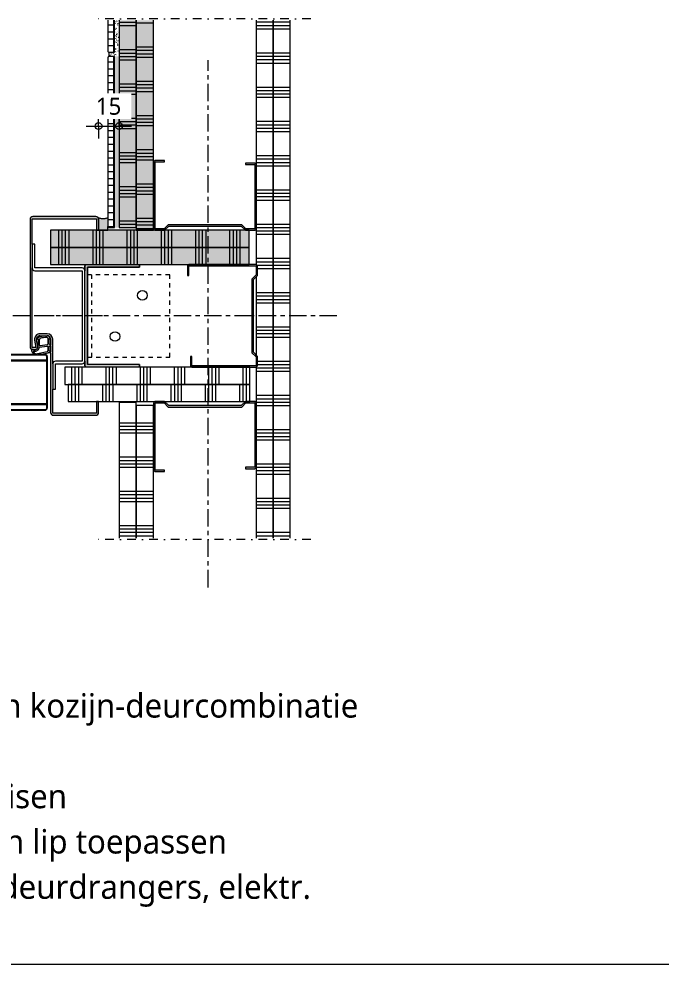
# Model space of a CAD drawing. Header units: millimetres. Extents: x -15087 to -10887, y 4459 to 7429.
# Drawn here: x -14556 to -14087, y 5994 to 6684 of the extents above; entities that cross this region are included whole.
import ezdxf

# ---------------------------------------------------------------- set-up
doc = ezdxf.new("R2010")
doc.units = ezdxf.units.MM
for name, pattern in [('Dash', [6.35, 3.175, -3.175]), ('Dash dot', [15.875, 6.35, -4.7625, 0, -4.7625]), ('Grid Line', [22.225, 12.7, -3.175, 3.175, -3.175]), ('Streep-stip _ detail', [4, 2, -1, 0, -1])]:
    doc.linetypes.add(name, pattern=pattern)
for name, color, linetype, lineweight in [('A-ANNO-DIMS', 211, 'Continuous', 13), ('A-ANNO-DIMS-5', 211, 'Continuous', 13), ('A-ANNO-IDEN', 131, 'Continuous', 18), ('A-DETL', 90, 'Continuous', 13), ('A-DETL-GENF', 92, 'Continuous', 18), ('G-ANNO-TEXT', 231, 'Continuous', 13)]:
    doc.layers.add(name, color=color, linetype=linetype, lineweight=lineweight)
doc.styles.add('Segoe UI_3', font='segoeui.ttf', dxfattribs={"height": 12.5})
doc.styles.add('Segoe UI_7', font='segoeui.ttf', dxfattribs={"height": 17.5})
doc.dimstyles.new('2_5_mm', dxfattribs={"dimscale": 304.8, "dimtxt": 13.092049, "dimasz": 0.016404, "dimexe": 0.029528, "dimexo": 0.0625, "dimgap": 0.014764, "dimtad": 1, "dimdec": 0, "dimzin": 0, "dimdsep": 46, "dimtxsty": 'Segoe UI_3', "dimblk1": 'DOTBLANK', "dimblk2": 'DOTBLANK', "dimsah": 1, "dimcen": 0.09, "dimdle": 0.029528, "dimazin": 0, "dimtfac": 1, "dimtdec": 4, "dimtix": 1, "dimtmove": 0, "dimatfit": 3, "dimfxl": 0.029528, "dimfxlon": 1, "dimtvp": 1, "dimtfill": 1, "dimtolj": 1, "dimtzin": 0, "dimarcsym": 2})
pattern_1 = [(117, (6657.802, 14483.284), (-3.0474614, 3.77829049), [0.16764, -7.982, 0.16764, -4.432, -1]), (117, (6657.802, 14483.284), (-3.0474614, 3.77829049), [-12.75, 0.16764, -0.83236]), (148, (6657.802, 14483.284), (-4.55814772, 1.66906841), [0.16764, -7.932, 0.16764, -8.032, -1]), (148, (6657.802, 14483.284), (-4.55814772, 1.66906841), [-16.3, 0.16764, -0.83236]), (171, (6657.802, 14483.284), (-4.84795408, -0.24462463), [0.16764, -7.832, 0.16764, -4.362, -1]), (171, (6657.802, 14483.284), (-4.84795408, -0.24462463), [-12.53, 0.16764, -0.83236])]

# ---------------------------------------------------------------- blocks, each defined once
blk = doc.blocks.new('32 binnendeur-horizontaal - D 40 _sp17_-2397228-32_2 Binnenkozijnen - Staal')
at = {"layer": 'A-DETL-GENF', "lineweight": 25}
for p, q in [((-944.26, -998.46), (-945.26, -999.46)), ((-945.26, -999.46), (-945.26, -1002.46)), ((-939.07, -998.46), (-944.26, -998.46)), ((-833.31, -998.46), (-937.63, -998.46)), ((-688.99, -998.46), (-778.69, -998.46)), ((-682.1, -998.46), (-687.55, -998.46)), ((-681.1, -999.46), (-682.1, -998.46)), ((-681.1, -1002.46), (-681.1, -999.46)), ((-915.26, -1002.46), (-945.26, -1002.46)), ((-945.26, -1002.46), (-945.26, -1034.46)), ((-945.26, -1002.46), (-833.31, -1002.46)), ((-915.26, -1034.46), (-915.26, -1002.46)), ((-778.69, -1002.46), (-681.1, -1002.46)), ((-681.1, -1002.46), (-711.1, -1002.46)), ((-711.1, -1002.46), (-711.1, -1034.46)), ((-681.1, -1034.46), (-681.1, -1002.46)), ((-945.26, -1034.46), (-945.26, -1037.46)), ((-945.26, -1034.46), (-915.26, -1034.46)), ((-833.31, -1034.46), (-945.26, -1034.46)), ((-681.1, -1034.46), (-778.69, -1034.46)), ((-711.1, -1034.46), (-681.1, -1034.46)), ((-681.1, -1037.46), (-681.1, -1034.46)), ((-945.26, -1037.46), (-944.26, -1038.46)), ((-944.26, -1038.46), (-833.31, -1038.46)), ((-778.69, -1038.46), (-682.1, -1038.46)), ((-682.1, -1038.46), (-681.1, -1037.46))]:
    blk.add_line(p, q, dxfattribs=at)
blk = doc.blocks.new('40  gipsplaat - D12_5-2957655-32_2 Binnenkozijnen - Staal')
at = {"layer": 'A-DETL-GENF', "lineweight": 13}
h = blk.add_hatch(dxfattribs=at)
h.set_pattern_fill('FP_33', color=256, style=0, pattern_type=2)
h.set_pattern_definition([(90, (6673.634, 14382.972), (-25, 1e-15), []), (90, (6671.134, 14382.972), (-25, 1e-15), []), (90, (6668.634, 14382.972), (-25, 1e-15), []), (90, (6666.134, 14382.972), (-25, 1e-15), [])])
h.paths.add_polyline_path([(379, 12.5), (1, 12.5), (1, 0), (106.12, 0), (106.33, 0.21), (153.33, 0.21), (153.55, 0), (179.33, 0), (180.33, 1), (187.33, 1), (188.33, 0), (245.33, 0), (246.33, 1), (253.33, 1), (254.33, 0), (280.12, 0), (280.33, 0.21), (327.33, 0.21), (327.55, 0), (379, 0)])
at = {"layer": 'A-DETL-GENF'}
for p, q in [((379, 12.5), (1, 12.5)), ((1, 0), (106.12, 0)), ((1, 0), (106.12, 0)), ((153.55, 0), (179.33, 0)), ((153.55, 0), (179.33, 0)), ((188.33, 0), (245.33, 0)), ((188.33, 0), (245.33, 0)), ((254.33, 0), (280.12, 0)), ((254.33, 0), (280.12, 0)), ((327.55, 0), (379, 0)), ((327.55, 0), (379, 0))]:
    blk.add_line(p, q, dxfattribs=at)
blk = doc.blocks.new('40  gipsplaat - D12_5-V16-32_2 Binnenkozijnen - Staal')
at = {"layer": 'A-DETL-GENF', "lineweight": 13}
h = blk.add_hatch(dxfattribs=at)
h.set_pattern_fill('FP_34', color=256, style=0, pattern_type=2)
h.set_pattern_definition([(90, (6673.634, 14370.472), (-25, 1e-15), []), (90, (6671.134, 14370.472), (-25, 1e-15), []), (90, (6668.634, 14370.472), (-25, 1e-15), []), (90, (6666.134, 14370.472), (-25, 1e-15), [])])
h.paths.add_polyline_path([(379, 12.5), (1, 12.5), (1, 0), (379, 0)])
at = {"layer": 'A-DETL-GENF'}
for p, q in [((379, 12.5), (1, 12.5)), ((379, 12.5), (1, 12.5)), ((1, 0), (379, 0)), ((1, 0), (379, 0))]:
    blk.add_line(p, q, dxfattribs=at)
blk = doc.blocks.new('40  gipsplaat - D12_5-V17-32_2 Binnenkozijnen - Staal')
at = {"layer": 'A-DETL-GENF', "lineweight": 13}
h = blk.add_hatch(dxfattribs=at)
h.set_pattern_fill('FP_35', color=256, style=0, pattern_type=2)
h.set_pattern_definition([(270, (-6293.634, -14457.972), (25, 1e-15), []), (270, (-6291.134, -14457.972), (25, 1e-15), []), (270, (-6288.634, -14457.972), (25, 1e-15), []), (270, (-6286.134, -14457.972), (25, 1e-15), [])])
h.paths.add_polyline_path([(1, 0), (97.85, 0), (97.85, 12.5), (1, 12.5)])
at = {"layer": 'A-DETL-GENF'}
for p, q in [((97.85, 12.5), (1, 12.5)), ((97.85, 0), (97.85, 12.5)), ((97.85, 0), (97.85, 12.5)), ((1, 0), (97.85, 0)), ((1, 0), (97.85, 0))]:
    blk.add_line(p, q, dxfattribs=at)
blk = doc.blocks.new('40  gipsplaat - D12_5-V18-32_2 Binnenkozijnen - Staal')
at = {"layer": 'A-DETL-GENF', "lineweight": 13}
h = blk.add_hatch(dxfattribs=at)
h.set_pattern_fill('FP_36', color=256, style=0, pattern_type=2)
h.set_pattern_definition([(270, (-6293.634, -14470.472), (25, 1e-15), []), (270, (-6291.134, -14470.472), (25, 1e-15), []), (270, (-6288.634, -14470.472), (25, 1e-15), []), (270, (-6286.134, -14470.472), (25, 1e-15), [])])
h.paths.add_polyline_path([(1, 0), (100, 0), (100, 12.5), (1, 12.5)])
at = {"layer": 'A-DETL-GENF'}
for p, q in [((100, 12.5), (1, 12.5)), ((100, 12.5), (1, 12.5)), ((100, 0), (100, 12.5)), ((100, 0), (100, 12.5)), ((1, 0), (100, 0)), ((1, 0), (100, 0))]:
    blk.add_line(p, q, dxfattribs=at)
blk = doc.blocks.new('22 verzwaard metalstud profiel - 75 mm-4398024-32_2 Binnenkozijnen - Staal')
at = {"layer": 'A-DETL-GENF'}
blk.add_hatch(color=256, dxfattribs=at).paths.add_polyline_path([(37.5, 40), (35.5, 40), (35.5, 2), (-35.5, 2), (-35.5, 40), (-37.5, 40), (-37.5, 1), (-36.5, 0), (36.5, 0), (37.5, 1), (37.5, 8.56)])
for p, q in [((-35.5, 40), (-37.5, 40)), ((-37.5, 40), (-35.5, 40)), ((-35.5, 2), (-35.5, 40)), ((-35.5, 40), (-35.5, 2)), ((37.5, 40), (35.5, 40)), ((35.5, 40), (35.5, 2)), ((35.5, 40), (35.5, 2)), ((35.5, 40), (37.5, 40)), ((-37.5, 1), (-36.5, 0)), ((-37.5, 1), (-36.5, 0)), ((-36.5, 0), (-33, 0)), ((-33, 0), (-36.5, 0)), ((35.5, 2), (-35.5, 2)), ((-35.5, 2), (35.5, 2)), ((33, 0), (36.5, 0)), ((36.5, 0), (33, 0)), ((36.5, 0), (37.5, 1)), ((37.5, 1), (36.5, 0))]:
    blk.add_line(p, q, dxfattribs=at)
blk = doc.blocks.new('30 L-anker plat a e - 60x60-2057742-32_2 Binnenkozijnen - Staal')
at = {"layer": 'A-DETL-GENF', "linetype": 'Dash'}
for p, q in [((35, 60), (-25, 60)), ((-25, 60), (-25, 0)), ((35, 0), (35, 60)), ((35, 3), (-25, 3)), ((35, 0), (-25, 0))]:
    blk.add_line(p, q, dxfattribs=at)
at = {"layer": 'A-DETL-GENF', "linetype": 'Streep-stip _ detail', "lineweight": 13}
for p, q in [((5, 15), (5, -2)), ((5, -4.03), (5, -30))]:
    blk.add_line(p, q, dxfattribs=at)
at = {"layer": 'A-DETL-GENF', "lineweight": 13}
for centre in [(-10, 40), (20, 20)]:
    blk.add_circle(centre, 3.5, dxfattribs=at)
blk = doc.blocks.new('00 Afbreeklijn 0 s l - Type 1-2399773-32_2 Binnenkozijnen - Staal')
at = {"layer": 'A-DETL-GENF', "linetype": 'Dash dot'}
blk.add_line((140.01, 0), (-15, 0), dxfattribs=at)
blk = doc.blocks.new('40  gipsplaat - D12_5-V19-32_2 Binnenkozijnen - Staal')
at = {"layer": 'A-DETL-GENF', "lineweight": 13}
h = blk.add_hatch(dxfattribs=at)
h.set_pattern_fill('FP_37', color=256, style=0, pattern_type=2)
h.set_pattern_definition([(90, (14532.51, -6429.3), (-25, 1e-15), []), (90, (14535.01, -6429.3), (-25, 1e-15), []), (90, (14537.51, -6429.3), (-25, 1e-15), []), (90, (14540.01, -6429.3), (-25, 1e-15), [])])
h.paths.add_polyline_path([(135, -12.5), (135, 0), (0, 0), (0, -12.5), (100.54, -12.5)])
at = {"layer": 'A-DETL-GENF'}
for p, q in [((92.54, 0), (0, 0)), ((0, 0), (0, -12.5)), ((92.54, 0), (0, 0)), ((0, 0), (0, -12.5)), ((100.54, 0), (92.54, 0)), ((135, 0), (100.54, 0)), ((135, -12.5), (135, 0)), ((135, -12.5), (135, 0)), ((0, -12.5), (2.4, -12.5)), ((0, -12.5), (2.4, -12.5)), ((2.4, -12.5), (135, -12.5))]:
    blk.add_line(p, q, dxfattribs=at)
blk = doc.blocks.new('40  gipsplaat - D12_5-V20-32_2 Binnenkozijnen - Staal')
at = {"layer": 'A-DETL-GENF', "lineweight": 13}
h = blk.add_hatch(dxfattribs=at)
h.set_pattern_fill('FP_38', color=256, style=0, pattern_type=2)
h.set_pattern_definition([(90, (14530.106, -6416.8), (-25, 1e-15), []), (90, (14532.606, -6416.8), (-25, 1e-15), []), (90, (14535.106, -6416.8), (-25, 1e-15), []), (90, (14537.606, -6416.8), (-25, 1e-15), [])])
h.paths.add_polyline_path([(126.35, -12.5), (132.6, -12.5), (132.6, 0), (0, 0), (0, -12.5), (95.81, -12.5)])
at = {"layer": 'A-DETL-GENF'}
for p, q in [((132.6, 0), (0, 0)), ((0, 0), (0, -12.5)), ((132.6, 0), (0, 0)), ((0, 0), (0, -12.5)), ((132.6, -12.5), (132.6, 0)), ((132.6, -12.5), (132.6, 0)), ((0, -12.5), (20.63, -12.5)), ((0, -12.5), (20.63, -12.5)), ((20.69, -12.5), (22.13, -12.5)), ((22.13, -12.5), (63.35, -12.5)), ((22.13, -12.5), (63.35, -12.5)), ((63.35, -12.5), (70.35, -12.5)), ((70.35, -12.5), (129.35, -12.5)), ((70.35, -12.5), (129.35, -12.5)), ((129.35, -12.5), (132.6, -12.5))]:
    blk.add_line(p, q, dxfattribs=at)
blk = doc.blocks.new('40  gipsplaat - vochtbestendig D12_5-2957658-32_2 Binnenkozijnen - Staal')
at = {"layer": 'A-DETL-GENF'}
blk.add_hatch(color=256, dxfattribs=at).paths.add_polyline_path([(34, 0), (0, 0), (0, -12.5), (145, -12.5), (145, 0), (36.33, 0)])
at = {"layer": 'A-DETL-GENF', "lineweight": 13}
h = blk.add_hatch(dxfattribs=at)
h.set_pattern_fill('FP_39', color=256, style=0, pattern_type=2)
h.set_pattern_definition([(270, (-14397.972, 6504.3), (25, 1e-15), []), (270, (-14400.472, 6504.3), (25, 1e-15), []), (270, (-14402.972, 6504.3), (25, 1e-15), []), (270, (-14405.472, 6504.3), (25, 1e-15), [])])
h.paths.add_polyline_path([(44, 0), (0, 0), (0, -12.5), (145, -12.5), (145, 0), (45, 0)])
at = {"layer": 'A-DETL-GENF'}
for p, q in [((34, 0), (0, 0)), ((0, 0), (0, -12.5)), ((0, 0), (0, -12.5)), ((44, 0), (34, 0)), ((145, 0), (44, 0)), ((145, 0), (44, 0)), ((145, -12.5), (145, 0)), ((145, -12.5), (145, 0)), ((0, -12.5), (145, -12.5))]:
    blk.add_line(p, q, dxfattribs=at)
blk = doc.blocks.new('40  gipsplaat - vochtbestendig D12_5-V21-32_2 Binnenkozijnen - Staal')
at = {"layer": 'A-DETL-GENF'}
blk.add_hatch(color=256, dxfattribs=at).paths.add_polyline_path([(5.79, 0), (0, 0), (0, -12.5), (145, -12.5), (145, 0), (36.33, 0)])
at = {"layer": 'A-DETL-GENF', "lineweight": 13}
h = blk.add_hatch(dxfattribs=at)
h.set_pattern_fill('FP_40', color=256, style=0, pattern_type=2)
h.set_pattern_definition([(270, (-14397.972, 6516.8), (25, 1e-15), []), (270, (-14400.472, 6516.8), (25, 1e-15), []), (270, (-14402.972, 6516.8), (25, 1e-15), []), (270, (-14405.472, 6516.8), (25, 1e-15), [])])
h.paths.add_polyline_path([(145, 0), (0, 0), (0, -12.5), (145, -12.5)])
at = {"layer": 'A-DETL-GENF'}
for p, q in [((145, 0), (0, 0)), ((0, 0), (0, -12.5)), ((145, 0), (0, 0)), ((0, 0), (0, -12.5)), ((145, -12.5), (145, 0)), ((145, -12.5), (145, 0)), ((0, -12.5), (2.79, -12.5)), ((2.79, -12.5), (61.79, -12.5)), ((2.79, -12.5), (61.79, -12.5)), ((61.79, -12.5), (68.79, -12.5)), ((68.79, -12.5), (70, -12.5)), ((68.79, -12.5), (70, -12.5)), ((70, -12.5), (82.5, -12.5)), ((82.5, -12.5), (103.31, -12.5)), ((82.5, -12.5), (103.31, -12.5)), ((103.31, -12.5), (111.44, -12.5)), ((111.5, -12.5), (145, -12.5)), ((111.5, -12.5), (145, -12.5))]:
    blk.add_line(p, q, dxfattribs=at)
blk = doc.blocks.new('22 metalstud profiel - 75 mm vert-4394541-32_2 Binnenkozijnen - Staal')
at = {"layer": 'A-DETL-GENF'}
blk.add_hatch(color=256, dxfattribs=at).paths.add_polyline_path([(37.5, -1), (36.5, 0), (29.5, 0), (26.5, -3), (-26.5, -3), (-29.5, 0), (-36.5, 0), (-37.5, -1), (-37.5, -50), (-36.5, -51), (-29.5, -51), (-29.5, -50), (-36.5, -50), (-36.5, -1), (-29.91, -1), (-26.91, -4), (26.91, -4), (29.91, -1), (36.5, -1), (36.5, -48), (29.5, -48), (29.5, -49), (36.5, -49), (37.5, -48), (37.5, -42.33)])
for p, q in [((-36.5, 0), (-37.5, -1)), ((-29.5, 0), (-36.5, 0)), ((-26.5, -3), (-29.5, 0)), ((29.5, 0), (26.5, -3)), ((36.5, 0), (29.5, 0)), ((37.5, -1), (36.5, 0)), ((-37.5, -1), (-37.5, -50)), ((-36.5, -50), (-36.5, -1)), ((-36.5, -1), (-29.91, -1)), ((-29.91, -1), (-26.91, -4)), ((-26.91, -4), (26.91, -4)), ((26.5, -3), (-26.5, -3)), ((26.91, -4), (29.91, -1)), ((29.91, -1), (36.5, -1)), ((36.5, -1), (36.5, -48)), ((37.5, -48), (37.5, -1)), ((36.5, -48), (29.5, -48)), ((29.5, -48), (29.5, -49)), ((36.5, -49), (37.5, -48)), ((-37.5, -50), (-36.5, -51)), ((-29.5, -50), (-36.5, -50)), ((-36.5, -51), (-29.5, -51)), ((-29.5, -51), (-29.5, -50)), ((29.5, -49), (36.5, -49))]:
    blk.add_line(p, q, dxfattribs=at)
blk = doc.blocks.new('32 stalen kozijn kierdichting - 50x125 sp 15x48-V23-32_2 Binnenkozijnen - Staal')
at = {"layer": 'A-DETL-GENF', "lineweight": 13}
blk.add_hatch(color=256, dxfattribs=at).paths.add_polyline_path([(33, 72.5), (2, 72.5), (1.44, 72.42), (1, 72.23), (0.59, 71.91), (0.27, 71.5), (0.07, 71.02), (0, 70.5), (0, 62.5), (1.5, 62.5), (1.5, 71), (33.5, 71), (33.5, 17), (33.64, 15.96), (34.04, 15), (34.67, 14.17), (35.5, 13.54), (36.46, 13.14), (37.5, 13), (42.77, 13), (43.76, 13.12), (44.69, 13.49), (45.5, 14.07), (46.14, 14.83), (46.57, 15.73), (46.76, 16.88), (46.72, 17.71), (45.79, 23), (48.5, 23), (48.5, -71), (1.5, -71), (1.44, -62.5), (0, -62.5), (0, -70.5), (0.07, -71.02), (0.27, -71.5), (0.59, -71.91), (1, -72.23), (1.48, -72.43), (2, -72.5), (48, -72.5), (48.52, -72.43), (49, -72.23), (49.41, -71.91), (49.73, -71.5), (49.93, -71.02), (50, -70.5), (50, 22.5), (49.93, 23.02), (49.73, 23.5), (49.41, 23.91), (49, 24.23), (48.52, 24.43), (47.83, 24.5), (46.02, 24.45), (45.89, 24.44), (45.43, 24.26), (44.97, 23.91), (44.65, 23.47), (44.49, 23.14), (44.39, 22.65), (44.41, 22.15), (45.25, 17.43), (45.28, 16.81), (45.15, 16.2), (44.89, 15.64), (44.49, 15.17), (43.98, 14.8), (43.41, 14.58), (42.79, 14.5), (37.49, 14.51), (36.87, 14.59), (36.18, 14.9), (35.72, 15.27), (35.34, 15.76), (35.06, 16.57), (35, 17.03), (35, 70.5), (34.93, 71.02), (34.73, 71.5), (34.41, 71.91), (34, 72.23), (33.52, 72.43)])
h = blk.add_hatch(color=256, dxfattribs=at)
h.paths.add_polyline_path([(44.03, 28.5), (36.91, 26.91), (36.25, 26.85), (35.6, 26.96), (35, 27.23), (35, 26.23), (36.07, 25.42), (36.07, 22.05), (35.04, 22.03), (35.04, 21.23), (36.07, 20.44), (36.07, 16.57), (35.01, 16.92), (35.13, 16.31), (35.4, 15.75), (35.8, 15.27), (36.3, 14.9), (36.88, 14.67), (37.5, 14.57), (41.39, 15.03), (45.05, 16.46), (45.21, 16.8), (45.14, 16.95), (45.08, 17.01), (44.85, 17.07), (44.07, 16.81), (44.35, 22.9), (44.6, 23.47), (44.97, 23.96), (45.46, 24.35), (46.02, 24.6), (46.62, 24.72), (47.24, 24.68), (47.83, 24.5), (48.89, 24.5), (48.96, 24.93), (48.89, 25.44), (48.54, 26.26), (47.97, 27.06), (47.25, 27.72), (46.41, 28.2), (45.48, 28.5)])
h.paths.add_polyline_path([(44.56, 27.69), (45.41, 27.61), (46.21, 27.32), (46.91, 26.83), (47.5, 26.1), (47.51, 25.91), (47.42, 25.75), (47.27, 25.65), (47.09, 25.64), (46.33, 25.71), (45.57, 25.59), (44.87, 25.3), (44.25, 24.85), (43.76, 24.27), (43.42, 23.59), (43.24, 22.85), (37.63, 22.1), (37.37, 22.19), (37.19, 22.4), (37.12, 22.66), (37.14, 25.66), (37.3, 25.97), (37.58, 26.17), (39, 26.48)])
h.paths.add_polyline_path([(42.81, 21.77), (43.04, 21.68), (43.2, 21.5), (43.25, 21.26), (43.06, 16.93), (42.86, 16.6), (42.54, 16.41), (40.1, 15.91), (37.49, 15.83), (37.27, 15.96), (37.14, 16.18), (37.12, 16.31), (37.14, 20.65), (37.26, 20.88), (37.47, 21.04), (37.6, 21.07), (42.69, 21.76)])
at = {"layer": 'A-DETL-GENF'}
for p, q in [((0, 70.5), (0, 62.5)), ((1.5, 62.5), (1.5, 71)), ((1.5, 71), (33.5, 71)), ((33, 72.5), (2, 72.5)), ((33.5, 71), (33.5, 53.48)), ((35, 27.23), (35, 70.5)), ((0, 62.5), (1.5, 62.5)), ((33.5, 35), (33.5, 17)), ((45.48, 28.5), (44.03, 28.5)), ((35, 22.03), (35, 26.23)), ((35, 17.03), (35, 21.23)), ((44.41, 22.15), (45.25, 17.43)), ((46.72, 17.71), (45.79, 23)), ((45.79, 23), (48.5, 23)), ((47.83, 24.5), (46.38, 24.5)), ((48.5, 23), (48.5, -35)), ((50, -70.5), (50, 22.5)), ((42.79, 14.5), (37.53, 14.5)), ((37.5, 13), (42.77, 13)), ((48.5, -52.5), (48.5, -71)), ((1.5, -62.5), (0, -62.5)), ((1.5, -71), (1.5, -62.5)), ((48.5, -71), (1.5, -71)), ((2, -72.5), (48, -72.5))]:
    blk.add_line(p, q, dxfattribs=at)
at = {"layer": 'A-DETL-GENF', "lineweight": 13}
for p, q in [((33.5, 53.48), (31.5, 53.48)), ((31.5, 53.48), (31.5, 35)), ((33.5, 35), (33.5, 53.48)), ((31.5, 35), (12, 35)), ((10, 33), (10, -33)), ((12.03, -33), (12.03, 33)), ((12.03, 33), (31.5, 33)), ((44.03, 28.5), (36.91, 26.91)), ((37.58, 26.17), (44.56, 27.69)), ((35, 27.23), (35, 26.23)), ((35, 26.23), (36.07, 25.42)), ((36.07, 22.05), (35.04, 22.03)), ((35.04, 22.03), (35.04, 21.23)), ((35.04, 21.23), (36.07, 20.44)), ((36.07, 25.42), (36.07, 22.05)), ((37.12, 22.66), (37.12, 25.48)), ((37.6, 21.07), (42.69, 21.77)), ((43.24, 22.85), (37.77, 22.1)), ((43.25, 21.26), (43.09, 17.11)), ((44.07, 16.81), (44.35, 22.9)), ((47.83, 24.5), (48.89, 24.5)), ((36.07, 16.57), (35.01, 16.92)), ((36.07, 20.44), (36.07, 16.57)), ((37.12, 16.31), (37.12, 20.52)), ((44.85, 17.07), (44.07, 16.81)), ((46.5, -33), (12.03, -33)), ((12, -35), (46.5, -35)), ((46.5, -35), (46.5, -52.5)), ((48.5, -52.5), (48.5, -35)), ((46.5, -52.5), (48.5, -52.5))]:
    blk.add_line(p, q, dxfattribs=at)
at = {"layer": 'A-DETL-GENF'}
for centre, radius, start, end in [((2, 70.5), 2, 90, 180), ((33, 70.5), 2, 360, 90), ((46.38, 22.5), 2, 161.42857, 190), ((46.38, 22.5), 2, 90, 132.85714), ((48, 22.5), 2, 0, 90), ((37.5, 17), 4, 180, 270), ((37.53, 17.03), 2.53, 180, 182.55836), ((37.53, 17.12), 2.53, 184.52479, 269.2541), ((37.53, 17.03), 2.53, 195, 270), ((42.77, 17.01), 4.01, 270, 10), ((42.79, 17), 2.5, 270, 10), ((2, -70.5), 2, 180, 270), ((48, -70.5), 2, 270, 0)]:
    blk.add_arc(centre, radius, start, end, dxfattribs=at)
at = {"layer": 'A-DETL-GENF', "lineweight": 13}
for centre, radius, start, end in [((12, 33), 2, 90, 180), ((31.5, 35), 2, 270, 0), ((44.7, 24.42), 3.28, 32.61884, 92.49274), ((44.56, 24.03), 4.57, 17.07041, 78.41527), ((36.35, 29.48), 2.63, 239.03829, 282.23142), ((37.87, 25.48), 0.75, 112.87681, 180), ((37.69, 22.66), 0.569, 180, 277.81497), ((37.68, 20.52), 0.559, 97.93953, 180), ((42.76, 21.28), 0.49, 357.76051, 98.6587), ((46.44, 22.49), 3.21, 78.34337, 173.56663), ((46.79, 22.19), 2.53, 65.59835, 163.7536), ((47.16, 25.99), 0.356, 258.34337, 32.61884), ((47.28, 25), 1.69, 342.81953, 12.69479), ((37.62, 16.31), 0.5, 180, 269.86132), ((37.7, 29.84), 15.27, 269.2541, 298.78255), ((38.25, 31.05), 15.26, 267.62754, 286.32952), ((42.33, 17.14), 0.763, 286.32952, 357.76051), ((44.89, 16.74), 0.329, 299.54653, 96.06298), ((12, -33), 2, 180, 270), ((46.5, -35), 2, 0, 90)]:
    blk.add_arc(centre, radius, start, end, dxfattribs=at)
blk = doc.blocks.new('40  gipsplaat - vochtbestendig D12_5-2957657-32_2 Binnenkozijnen - Staal')
at = {"layer": 'A-DETL-GENF'}
blk.add_hatch(color=256, dxfattribs=at).paths.add_polyline_path([(0, 3.88), (0, 0), (153.33, 0), (153.33, 12.5), (0, 12.5)])
at = {"layer": 'A-DETL-GENF', "lineweight": 13}
h = blk.add_hatch(dxfattribs=at)
h.set_pattern_fill('FP_41', color=256, style=0, pattern_type=2)
h.set_pattern_definition([(270, (-6519.3, -14457.972), (25, 1e-15), []), (270, (-6516.8, -14457.972), (25, 1e-15), []), (270, (-6514.3, -14457.972), (25, 1e-15), []), (270, (-6511.8, -14457.972), (25, 1e-15), [])])
h.paths.add_polyline_path([(0, 3.88), (0, 0), (153.33, 0), (153.33, 12.5), (0, 12.5)])
at = {"layer": 'A-DETL-GENF'}
for p, q in [((2, 12.5), (0, 12.5)), ((0, 12.5), (0, 0)), ((2, 12.5), (0, 12.5)), ((0, 12.5), (0, 0)), ((153.33, 12.5), (2, 12.5)), ((0, 0), (153.33, 0)), ((0, 0), (153.33, 0))]:
    blk.add_line(p, q, dxfattribs=at)
blk = doc.blocks.new('40  gipsplaat - vochtbestendig D12_5-2957656-32_2 Binnenkozijnen - Staal')
at = {"layer": 'A-DETL-GENF'}
blk.add_hatch(color=256, dxfattribs=at).paths.add_polyline_path([(0, 12.5), (0, 0), (151.33, 0), (151.33, 12.5), (24.92, 12.5)])
at = {"layer": 'A-DETL-GENF', "lineweight": 13}
h = blk.add_hatch(dxfattribs=at)
h.set_pattern_fill('FP_42', color=256, style=0, pattern_type=2)
h.set_pattern_definition([(270, (-6521.302, -14470.472), (25, 1e-15), []), (270, (-6518.802, -14470.472), (25, 1e-15), []), (270, (-6516.302, -14470.472), (25, 1e-15), []), (270, (-6513.802, -14470.472), (25, 1e-15), [])])
h.paths.add_polyline_path([(0, 12.5), (0, 0), (151.33, 0), (151.33, 12.5), (24.92, 12.5)])
at = {"layer": 'A-DETL-GENF'}
for p, q in [((151.33, 12.5), (0, 12.5)), ((0, 12.5), (0, 0)), ((151.33, 12.5), (0, 12.5)), ((0, 12.5), (0, 0)), ((0, 0), (151.33, 0)), ((0, 0), (151.33, 0))]:
    blk.add_line(p, q, dxfattribs=at)
blk = doc.blocks.new('22 metalstud profiel - 75 mm vert-4394546-32_2 Binnenkozijnen - Staal')
at = {"layer": 'A-DETL-GENF'}
blk.add_hatch(color=256, dxfattribs=at).paths.add_polyline_path([(36.5, 0), (37.5, 1), (37.5, 48), (36.5, 49), (29.5, 49), (29.5, 48), (36.5, 48), (36.5, 1), (29.91, 1), (26.91, 4), (-26.91, 4), (-29.91, 1), (-36.5, 1), (-36.5, 50), (-29.5, 50), (-29.5, 51), (-36.5, 51), (-37.5, 50), (-37.5, 1), (-36.5, 0), (-29.5, 0), (-26.5, 3), (26.5, 3), (29.5, 0)])
for p, q in [((-36.5, 51), (-37.5, 50)), ((-37.5, 50), (-37.5, 1)), ((-29.5, 51), (-36.5, 51)), ((-36.5, 1), (-36.5, 50)), ((-36.5, 50), (-29.5, 50)), ((-29.5, 50), (-29.5, 51)), ((36.5, 49), (29.5, 49)), ((29.5, 49), (29.5, 48)), ((37.5, 48), (36.5, 49)), ((29.5, 48), (36.5, 48)), ((36.5, 48), (36.5, 1)), ((37.5, 1), (37.5, 48)), ((-37.5, 1), (-36.5, 0)), ((-29.91, 1), (-36.5, 1)), ((-36.5, 0), (-29.5, 0)), ((-26.91, 4), (-29.91, 1)), ((-29.5, 0), (-26.5, 3)), ((26.91, 4), (-26.91, 4)), ((-26.5, 3), (26.5, 3)), ((26.5, 3), (29.5, 0)), ((29.91, 1), (26.91, 4)), ((29.5, 0), (36.5, 0)), ((36.5, 1), (29.91, 1)), ((36.5, 0), (37.5, 1))]:
    blk.add_line(p, q, dxfattribs=at)
blk = doc.blocks.new('30 kitvoeg - holle kitvoeg-4456966-32_2 Binnenkozijnen - Staal')
at = {"layer": 'A-DETL-GENF'}
blk.add_hatch(color=256, dxfattribs=at).paths.add_polyline_path([(0, 9.09), (0, 0), (2.23, 0.59), (4.46, 0.59), (6.69, 0), (6.69, 9.09)])
for p, q in [((0, 9.09), (0, 6.35)), ((6.69, 9.09), (0, 9.09)), ((6.69, 0), (6.69, 9.09))]:
    blk.add_line(p, q, dxfattribs=at)
blk.add_open_spline([(0, 0), (0.74, 0.3), (2.23, 0.69), (4.46, 0.69), (5.94, 0.3), (6.69, 0)], degree=3, dxfattribs=at)
blk = doc.blocks.new('42 wandtegel - tegel-4982359-32_2 Binnenkozijnen - Staal')
at = {"layer": 'A-DETL-GENF', "lineweight": 13}
h = blk.add_hatch(dxfattribs=at)
h.set_pattern_fill('FP_45', color=256, style=0, pattern_type=2)
h.set_pattern_definition(pattern_1)
h.paths.add_polyline_path([(1.5, 0), (-1.5, 0), (-1.5, -7), (0, -6.89), (1.5, -7), (1.5, -3)])
h = blk.add_hatch(dxfattribs=at)
h.set_pattern_fill('FP_45', color=256, style=0, pattern_type=2)
h.set_pattern_definition(pattern_1)
h.paths.add_polyline_path([(126.5, 0), (1.5, 0), (1.5, -3), (126.5, -3)])
h = blk.add_hatch(dxfattribs=at)
h.set_pattern_fill('FP_46', color=256, style=0, pattern_type=2)
h.set_pattern_definition([(90, (6657.802, 14483.284), (-5, 3e-16), []), (180, (6657.802, 14483.284), (6e-16, -5), [])])
h.paths.add_polyline_path([(126.5, -3), (1.5, -3), (1.53, -7.26), (1.63, -7.5), (1.79, -7.71), (2, -7.87), (2.24, -7.97), (2.5, -8), (125.76, -7.97), (126, -7.87), (126.21, -7.71), (126.37, -7.5), (126.47, -7.26), (126.5, -7)])
at = {"layer": 'A-DETL-GENF'}
for p, q in [((126.5, -3), (1.5, -3)), ((1.5, -3), (1.5, -7)), ((126.5, -7), (126.5, -3)), ((2.5, -8), (125.5, -8))]:
    blk.add_line(p, q, dxfattribs=at)
for centre, radius, start, end in [((0, -16.8), 9.91, 81.29599, 98.70401), ((2.5, -7), 1, 180, 270), ((125.5, -7), 1, 270, 0)]:
    blk.add_arc(centre, radius, start, end, dxfattribs=at)
blk = doc.blocks.new('42 wandtegel - tegel-4982367-32_2 Binnenkozijnen - Staal')
at = {"layer": 'A-DETL-GENF', "lineweight": 13}
h = blk.add_hatch(dxfattribs=at)
h.set_pattern_fill('FP_47', color=256, style=0, pattern_type=2)
h.set_pattern_definition([(117, (6685.802, 14483.284), (-3.0474614, 3.77829049), [0.16764, -7.982, 0.16764, -4.432, -1]), (117, (6685.802, 14483.284), (-3.0474614, 3.77829049), [-12.75, 0.16764, -0.83236]), (148, (6685.802, 14483.284), (-4.55814772, 1.66906841), [0.16764, -7.932, 0.16764, -8.032, -1]), (148, (6685.802, 14483.284), (-4.55814772, 1.66906841), [-16.3, 0.16764, -0.83236]), (171, (6685.802, 14483.284), (-4.84795408, -0.24462463), [0.16764, -7.832, 0.16764, -4.362, -1]), (171, (6685.802, 14483.284), (-4.84795408, -0.24462463), [-12.53, 0.16764, -0.83236])])
h.paths.add_polyline_path([(26.5, 0), (3.17, 0), (3.17, -3), (26.5, -3)])
h = blk.add_hatch(dxfattribs=at)
h.set_pattern_fill('FP_48', color=256, style=0, pattern_type=2)
h.set_pattern_definition([(90, (6685.802, 14483.284), (-5, 3e-16), []), (180, (6685.802, 14483.284), (6e-16, -5), [])])
h.paths.add_polyline_path([(26.5, -3), (3.17, -3), (3.17, -8), (25.76, -7.97), (26, -7.87), (26.21, -7.71), (26.37, -7.5), (26.47, -7.26), (26.5, -7)])
at = {"layer": 'A-DETL-GENF'}
for p, q in [((26.5, -3), (3.17, -3)), ((26.5, -7), (26.5, -3)), ((3.17, -8), (25.5, -8))]:
    blk.add_line(p, q, dxfattribs=at)
blk.add_arc((25.5, -7), 1, 270, 0, dxfattribs=at)
blk = doc.blocks.new('00 Afbreeklijn 0 s l - Type 1-V24-32_2 Binnenkozijnen - Staal')
at = {"layer": 'A-DETL-GENF', "linetype": 'Dash dot'}
blk.add_line((140, 0), (-15, 0), dxfattribs=at)
blk = doc.blocks.new('DIMBLOCK2-32_2 Binnenkozijnen - Staal')
at = {"layer": 'A-ANNO-DIMS-5'}
for p, q in [((-14497.97, 6605.36), (-14497.97, 6614.36)), ((-14482.97, 6605.36), (-14482.97, 6614.36)), ((-14506.97, 6605.36), (-14473.97, 6605.36)), ((-14497.97, 6605.36), (-14497.97, 6596.36)), ((-14482.97, 6605.36), (-14482.97, 6596.36))]:
    blk.add_line(p, q, dxfattribs=at)
for centre in [(-14497.97, 6605.36), (-14482.97, 6605.36)]:
    blk.add_circle(centre, 2.5, dxfattribs=at)
at = {"layer": 'A-ANNO-DIMS-5', "color": 0, "insert": (-14499.99, 6626.17), "char_height": 12.5, "width": 22.8516, "attachment_point": 1, "line_spacing_factor": 1.142579, "style": 'Segoe UI_3', "bg_fill": 3, "box_fill_scale": 1.25, "bg_fill_color": 9, "bg_fill_true_color": 13158600, "bg_fill_transparency": 0}
blk.add_mtext('15', dxfattribs=at)
blk = doc.blocks.new('_DotBlank')
at = {"color": 0, "linetype": 'ByBlock', "lineweight": -2}
blk.add_line((-0.5, 0), (-1, 0), dxfattribs=at)
blk.add_circle((0, 0), 0.5, dxfattribs=at)

msp = doc.modelspace()

# ---------------------------------------------------------------- linework, layer by layer
at = {"layer": 'A-DETL', "linetype": 'Grid Line'}
for p, q in [((-14417.97, 6401.3), (-14417.97, 6653.63)), ((-14547.97, 6466.8), (-14733.97, 6466.8)), ((-14510, 6466.8), (-14546.47, 6466.8)), ((-14385.97, 6466.8), (-14507.97, 6466.8)), ((-14323.97, 6466.8), (-14384.97, 6466.8)), ((-14417.97, 6268.63), (-14417.97, 6400.3))]:
    msp.add_line(p, q, dxfattribs=at)
at = {"layer": 'A-DETL', "lineweight": 18}
msp.add_line((-15037.1, 5993.63), (-13037.1, 5993.63), dxfattribs=at)

# ---------------------------------------------------------------- block references
at = {"layer": 'A-DETL-GENF', "linetype": 'Dash dot'}
for name, p in [('00 Afbreeklijn 0 s l - Type 1-V24-32_2 Binnenkozijnen - Staal', (-14482.97, 6683.63)), ('00 Afbreeklijn 0 s l - Type 1-2399773-32_2 Binnenkozijnen - Staal', (-14482.97, 6303.63))]:
    msp.add_blockref(name, p, dxfattribs=at)
at = {"layer": 'A-DETL-GENF'}
for name, p, rotation in [('42 wandtegel - tegel-4982367-32_2 Binnenkozijnen - Staal', (-14483.28, 6685.8), 269.9999999999976), ('40  gipsplaat - vochtbestendig D12_5-2957656-32_2 Binnenkozijnen - Staal', (-14470.47, 6531.3), 90), ('40  gipsplaat - vochtbestendig D12_5-2957657-32_2 Binnenkozijnen - Staal', (-14457.97, 6529.3), 90), ('40  gipsplaat - D12_5-2957655-32_2 Binnenkozijnen - Staal', (-14382.97, 6683.63), 270.0000000000003), ('40  gipsplaat - D12_5-V16-32_2 Binnenkozijnen - Staal', (-14370.47, 6683.63), 270.0000000000003), ('42 wandtegel - tegel-4982359-32_2 Binnenkozijnen - Staal', (-14483.28, 6657.8), 269.9999999999976), ('30 kitvoeg - holle kitvoeg-4456966-32_2 Binnenkozijnen - Staal', (-14491.28, 6538.39), 180), ('40  gipsplaat - vochtbestendig D12_5-V21-32_2 Binnenkozijnen - Staal', (-14387.97, 6516.8), 180), ('40  gipsplaat - vochtbestendig D12_5-2957658-32_2 Binnenkozijnen - Staal', (-14387.97, 6504.3), 180), ('22 verzwaard metalstud profiel - 75 mm-4398024-32_2 Binnenkozijnen - Staal', (-14507.97, 6466.8), 270), ('22 metalstud profiel - 75 mm vert-4394541-32_2 Binnenkozijnen - Staal', (-14381.97, 6466.8), 269.9999999999983), ('40  gipsplaat - D12_5-V18-32_2 Binnenkozijnen - Staal', (-14470.47, 6303.63), 90), ('40  gipsplaat - D12_5-V17-32_2 Binnenkozijnen - Staal', (-14457.97, 6303.63), 90)]:
    msp.add_blockref(name, p, dxfattribs=dict(at, rotation=rotation))
for name, p in [('22 metalstud profiel - 75 mm vert-4394546-32_2 Binnenkozijnen - Staal', (-14420.26, 6529.3)), ('40  gipsplaat - D12_5-V19-32_2 Binnenkozijnen - Staal', (-14522.51, 6429.3)), ('40  gipsplaat - D12_5-V20-32_2 Binnenkozijnen - Staal', (-14520.11, 6416.8)), ('22 metalstud profiel - 75 mm vert-4394541-32_2 Binnenkozijnen - Staal', (-14420.26, 6404.3))]:
    msp.add_blockref(name, p, dxfattribs=at)
at = {"layer": 'A-DETL-GENF', "lineweight": 13, "rotation": 180}
msp.add_blockref('32 stalen kozijn kierdichting - 50x125 sp 15x48-V23-32_2 Binnenkozijnen - Staal', (-14497.97, 6466.8), dxfattribs=at)
at = {"layer": 'A-DETL-GENF', "linetype": 'Streep-stip _ detail', "lineweight": 13, "rotation": 270.0000000000005}
msp.add_blockref('30 L-anker plat a e - 60x60-2057742-32_2 Binnenkozijnen - Staal', (-14505.97, 6471.8), dxfattribs=at)
at = {"layer": 'A-DETL-GENF', "lineweight": 25}
msp.add_blockref('32 binnendeur-horizontaal - D 40 _sp17_-2397228-32_2 Binnenkozijnen - Staal', (-13854.46, 7436.76), dxfattribs=at)

# ---------------------------------------------------------------- texts
at = {"layer": 'A-ANNO-IDEN', "lineweight": 13, "insert": (-14778.83, 6356.89), "char_height": 12.5, "width": 229.6835, "attachment_point": 1, "style": 'Segoe UI_3', "bg_fill": 3, "box_fill_scale": 1.25, "bg_fill_color": 9, "bg_fill_true_color": 13158600, "bg_fill_transparency": 0}
msp.add_mtext('deurtype volgens bestek', dxfattribs=at)
at = {"layer": 'G-ANNO-TEXT', "color": 7, "char_height": 17.5, "attachment_point": 1, "style": 'Segoe UI_7'}
for s, insert, width in [('- geluidwering / brandwerendheid stalen kozijn-deurcombinatie ', (-14991.76, 6191.07), 853.7972), ('- deurtype / kozijndikte afstemmen op eisen', (-14991.76, 6124.92), 586.0336), ('- hoeksluitplaat of sluitplaat voorzien van lip toepassen', (-14991.76, 6091.85), 727.9322), ('- voorzieningen in kozijn opnemen tbv. deurdrangers, elektr. ', (-14991.76, 6058.78), 806.8985)]:
    msp.add_mtext(s, dxfattribs=dict(at, insert=insert, width=width))

# ---------------------------------------------------------------- next in the draw order: dimensions: what is measured, and where the dimension line sits
at = {"layer": 'A-ANNO-DIMS'}
dim = msp.add_linear_dim(base=(-14482.97, 6605.36), p1=(-14497.97, 6596.36), p2=(-14482.97, 6614.36), dimstyle='2_5_mm', override={"dimpost": '<>', "dimfxl": 23.430749}, dxfattribs=at)
dim.commit()
dim.dimension.update_dxf_attribs({"geometry": 'DIMBLOCK2-32_2 Binnenkozijnen - Staal', "text_midpoint": (-14490.47, 6616.36)})

doc.saveas('drawing.dxf')
